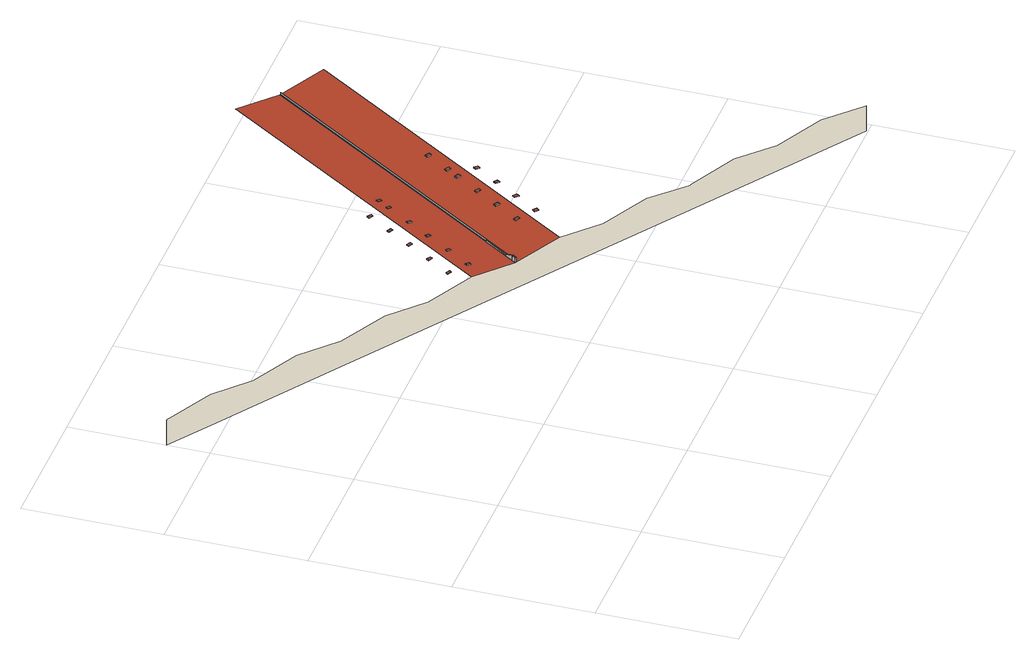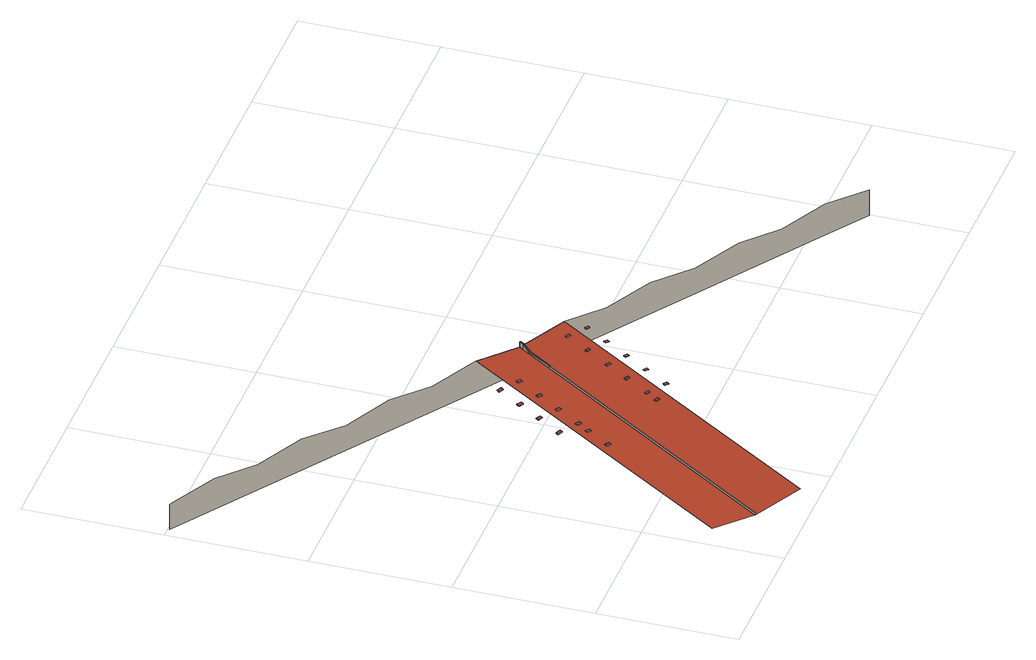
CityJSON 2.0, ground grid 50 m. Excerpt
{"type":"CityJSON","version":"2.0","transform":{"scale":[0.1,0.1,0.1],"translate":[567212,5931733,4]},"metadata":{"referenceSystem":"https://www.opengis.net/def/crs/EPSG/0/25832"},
"CityObjects":{
"building1":{"type":"Building","attributes":{"Grundfläche 2D":"37294.614935","Grundhöhe NN":"4.734"},"children":["building1-1","building1-2","building1-3","building1-4","building1-5","building1-6","building1-7","building1-8","building1-9","building1-10","building1-11","building1-12","building1-13","building1-14","building1-15","building1-16","building1-17","building1-18","building1-19","building1-20","building1-21","building1-22","building1-23","building1-24"],"geometry":[{"type":"MultiSurface","lod":"3","boundaries":[[[0,1,2,3,4,5,6,7,8,9,10,11,12,13,14,15,16,17,18,19,20,21,22,23,24,25,26]],[[14,27,28,29,30,16,15]],[[31,32,33,34]],[[32,31,27,14,13,35]]],"semantics":{"surfaces":[{"type":"WallSurface"},{"type":"RoofSurface"}],"values":[0,1,0,1]}}]},
"building1-1":{"type":"BuildingInstallation","parents":["building1"],"geometry":[{"type":"MultiSurface","lod":"3","boundaries":[[[36,37,38,39]],[[39,38,40,41]],[[36,39,41,42]],[[37,36,42,43]],[[38,37,43,40]]],"semantics":{"surfaces":[{"type":"RoofSurface"},{"type":"WallSurface"}],"values":[0,1,1,1,1]}}]},
"building1-2":{"type":"BuildingInstallation","parents":["building1"],"geometry":[{"type":"MultiSurface","lod":"3","boundaries":[[[44,45,46,47]],[[47,46,48,49]],[[44,47,49,50]],[[45,44,50,51]],[[46,45,51,48]]],"semantics":{"surfaces":[{"type":"RoofSurface"},{"type":"WallSurface"}],"values":[0,1,1,1,1]}}]},
"building1-3":{"type":"BuildingInstallation","parents":["building1"],"geometry":[{"type":"MultiSurface","lod":"3","boundaries":[[[52,53,54,55]],[[55,54,56,57]],[[52,55,57,58]],[[53,52,58,59]],[[54,53,59,56]]],"semantics":{"surfaces":[{"type":"RoofSurface"},{"type":"WallSurface"}],"values":[0,1,1,1,1]}}]},
"building1-4":{"type":"BuildingInstallation","parents":["building1"],"geometry":[{"type":"MultiSurface","lod":"3","boundaries":[[[60,61,62,63]],[[64,15,61,60]],[[15,14,62,61]],[[14,65,63,62]]],"semantics":{"surfaces":[{"type":"RoofSurface"},{"type":"WallSurface"}],"values":[0,1,1,1]}}]},
"building1-5":{"type":"BuildingInstallation","parents":["building1"],"geometry":[{"type":"MultiSurface","lod":"3","boundaries":[[[66,67,68,60,63]],[[69,64,60,68]],[[65,70,66,63]]],"semantics":{"surfaces":[{"type":"RoofSurface"},{"type":"WallSurface"}],"values":[0,1,1]}}]},
"building1-6":{"type":"BuildingInstallation","parents":["building1"],"geometry":[{"type":"MultiSurface","lod":"3","boundaries":[[[71,72,73,74]],[[74,73,75,76]],[[71,74,76,77]],[[72,71,77,78]],[[73,72,78,75]]],"semantics":{"surfaces":[{"type":"RoofSurface"},{"type":"WallSurface"}],"values":[0,1,1,1,1]}}]},
"building1-7":{"type":"BuildingInstallation","parents":["building1"],"geometry":[{"type":"MultiSurface","lod":"3","boundaries":[[[79,80,81,82]],[[82,81,83,84]],[[79,82,84,85]],[[80,79,85,86]],[[81,80,86,83]]],"semantics":{"surfaces":[{"type":"RoofSurface"},{"type":"WallSurface"}],"values":[0,1,1,1,1]}}]},
"building1-8":{"type":"BuildingInstallation","parents":["building1"],"geometry":[{"type":"MultiSurface","lod":"3","boundaries":[[[68,67,66,34,87]],[[69,68,87,28]],[[31,34,66,70]]],"semantics":{"surfaces":[{"type":"RoofSurface"},{"type":"WallSurface"}],"values":[0,1,1]}}]},
"building1-9":{"type":"BuildingInstallation","parents":["building1"],"geometry":[{"type":"MultiSurface","lod":"3","boundaries":[[[88,89,90,91]],[[92,89,88,93]],[[92,94,90,89]],[[91,90,94,95]],[[95,93,88,91]]],"semantics":{"surfaces":[{"type":"RoofSurface"},{"type":"WallSurface"}],"values":[0,1,1,1,1]}}]},
"building1-10":{"type":"BuildingInstallation","parents":["building1"],"geometry":[{"type":"MultiSurface","lod":"3","boundaries":[[[96,97,98,99]],[[99,98,100,101]],[[96,99,101,102]],[[97,96,102,103]],[[98,97,103,100]]],"semantics":{"surfaces":[{"type":"RoofSurface"},{"type":"WallSurface"}],"values":[0,1,1,1,1]}}]},
"building1-11":{"type":"BuildingInstallation","parents":["building1"],"geometry":[{"type":"MultiSurface","lod":"3","boundaries":[[[104,105,106,107]],[[107,106,108,109]],[[104,107,109,110]],[[105,104,110,111]],[[106,105,111,108]]],"semantics":{"surfaces":[{"type":"RoofSurface"},{"type":"WallSurface"}],"values":[0,1,1,1,1]}}]},
"building1-12":{"type":"BuildingInstallation","parents":["building1"],"geometry":[{"type":"MultiSurface","lod":"3","boundaries":[[[112,113,114,115]],[[115,114,116,117]],[[112,115,117,118]],[[113,112,118,119]],[[114,113,119,116]]],"semantics":{"surfaces":[{"type":"RoofSurface"},{"type":"WallSurface"}],"values":[0,1,1,1,1]}}]},
"building1-13":{"type":"BuildingInstallation","parents":["building1"],"geometry":[{"type":"MultiSurface","lod":"3","boundaries":[[[120,121,122,123]],[[123,122,124,125]],[[120,123,125,126]],[[121,120,126,127]],[[122,121,127,124]]],"semantics":{"surfaces":[{"type":"RoofSurface"},{"type":"WallSurface"}],"values":[0,1,1,1,1]}}]},
"building1-14":{"type":"BuildingInstallation","parents":["building1"],"geometry":[{"type":"MultiSurface","lod":"3","boundaries":[[[128,129,130,131]],[[131,130,132,133]],[[128,131,133,134]],[[129,128,134,135]],[[130,129,135,132]]],"semantics":{"surfaces":[{"type":"RoofSurface"},{"type":"WallSurface"}],"values":[0,1,1,1,1]}}]},
"building1-15":{"type":"BuildingInstallation","parents":["building1"],"geometry":[{"type":"MultiSurface","lod":"3","boundaries":[[[136,137,138,139]],[[139,138,140,141]],[[136,139,141,142]],[[137,136,142,143]],[[138,137,143,140]]],"semantics":{"surfaces":[{"type":"RoofSurface"},{"type":"WallSurface"}],"values":[0,1,1,1,1]}}]},
"building1-16":{"type":"BuildingInstallation","parents":["building1"],"geometry":[{"type":"MultiSurface","lod":"3","boundaries":[[[144,145,146,147]],[[147,146,148,149]],[[144,147,149,150]],[[145,144,150,151]],[[146,145,151,148]]],"semantics":{"surfaces":[{"type":"RoofSurface"},{"type":"WallSurface"}],"values":[0,1,1,1,1]}}]},
"building1-17":{"type":"BuildingInstallation","parents":["building1"],"geometry":[{"type":"MultiSurface","lod":"3","boundaries":[[[152,153,154,155]],[[155,154,156,157]],[[152,155,157,158]],[[153,152,158,159]],[[154,153,159,156]]],"semantics":{"surfaces":[{"type":"RoofSurface"},{"type":"WallSurface"}],"values":[0,1,1,1,1]}}]},
"building1-18":{"type":"BuildingInstallation","parents":["building1"],"geometry":[{"type":"MultiSurface","lod":"3","boundaries":[[[160,161,162,163]],[[161,160,164,165]],[[165,166,162,161]],[[167,163,162,166,168]],[[167,164,160,163]]],"semantics":{"surfaces":[{"type":"RoofSurface"},{"type":"WallSurface"}],"values":[0,1,1,1,1]}}]},
"building1-19":{"type":"BuildingInstallation","parents":["building1"],"geometry":[{"type":"MultiSurface","lod":"3","boundaries":[[[169,170,171,172]],[[172,171,173,174]],[[169,172,174,175]],[[170,169,175,176]],[[171,170,176,173]]],"semantics":{"surfaces":[{"type":"RoofSurface"},{"type":"WallSurface"}],"values":[0,1,1,1,1]}}]},
"building1-20":{"type":"BuildingInstallation","parents":["building1"],"geometry":[{"type":"MultiSurface","lod":"3","boundaries":[[[177,178,179,180]],[[180,179,181,182]],[[177,180,182,183]],[[178,177,183,184]],[[179,178,184,181]]],"semantics":{"surfaces":[{"type":"RoofSurface"},{"type":"WallSurface"}],"values":[0,1,1,1,1]}}]},
"building1-21":{"type":"BuildingInstallation","parents":["building1"],"geometry":[{"type":"MultiSurface","lod":"3","boundaries":[[[185,186,187,188]],[[188,187,189,190]],[[185,188,190,191]],[[186,185,191,192]],[[187,186,192,189]]],"semantics":{"surfaces":[{"type":"RoofSurface"},{"type":"WallSurface"}],"values":[0,1,1,1,1]}}]},
"building1-22":{"type":"BuildingInstallation","parents":["building1"],"geometry":[{"type":"MultiSurface","lod":"3","boundaries":[[[193,194,195,196]],[[196,195,197,198]],[[193,196,198,199]],[[194,193,199,200]],[[195,194,200,197]]],"semantics":{"surfaces":[{"type":"RoofSurface"},{"type":"WallSurface"}],"values":[0,1,1,1,1]}}]},
"building1-23":{"type":"BuildingInstallation","parents":["building1"],"geometry":[{"type":"MultiSurface","lod":"3","boundaries":[[[201,202,203,204]],[[204,203,205,206]],[[201,204,206,207]],[[202,201,207,208]],[[203,202,208,205]]],"semantics":{"surfaces":[{"type":"RoofSurface"},{"type":"WallSurface"}],"values":[0,1,1,1,1]}}]},
"building1-24":{"type":"BuildingInstallation","parents":["building1"],"geometry":[{"type":"MultiSurface","lod":"3","boundaries":[[[209,210,211,212]],[[212,211,213,214]],[[209,212,214,215]],[[210,209,215,216]],[[211,210,216,213]]],"semantics":{"surfaces":[{"type":"RoofSurface"},{"type":"WallSurface"}],"values":[0,1,1,1,1]}}]}
},
"vertices":[
[615,1245,7],[1230,833,7],[1844,422,7],[2464,7,7],[2464,7,107],[2457,11,108],[2305,113,132],[2152,215,109],[1999,318,132],[1848,419,107],[1844,422,106],[1692,524,132],[1540,625,109],[1386,729,132],[1234,831,109],[1230,833,110],[1077,935,132],[925,1037,109],[772,1139,132],[619,1242,110],[615,1245,109],[462,1347,132],[310,1449,109],[158,1550,132],[4,1653,109],[4,1653,7],[158,1550,7],[1320,961,109],[1317,963,110],[1927,1877,110],[1773,1980,132],[1321,961,109],[1931,1874,110],[1931,1874,117],[1321,961,117],[2082,1773,132],
[1087,1010,130],[1093,1018,130],[1080,1026,129],[1074,1018,129],[1080,1026,126],[1074,1018,126],[1087,1010,128],[1093,1018,128],
[1158,971,129],[1146,980,131],[1140,972,131],[1152,963,129],[1140,972,128],[1152,963,126],[1158,971,126],[1146,980,128],
[1144,1095,130],[1150,1103,130],[1138,1112,129],[1132,1103,129],[1138,1112,126],[1132,1103,126],[1144,1095,128],[1150,1103,128],
[1239,847,130],[1230,833,130],[1234,831,130],[1243,844,130],[1239,847,110],[1243,844,109],
[1262,872,117],[1261,872,117],[1258,875,117],[1258,875,110],[1262,872,109],
[1217,1060,129],[1205,1068,131],[1199,1060,131],[1212,1052,129],[1199,1060,128],[1212,1052,126],[1217,1060,126],[1205,1068,128],
[1204,1183,130],[1209,1192,130],[1197,1200,129],[1191,1192,129],[1197,1200,126],[1191,1192,126],[1204,1183,128],[1209,1192,128],
[1317,963,117],
[1258,1149,131],[1271,1141,129],[1276,1149,129],[1264,1157,131],[1271,1141,126],[1258,1149,128],[1276,1149,126],[1264,1157,128],
[1261,1269,130],[1267,1278,130],[1254,1286,129],[1248,1278,129],[1254,1286,126],[1248,1278,126],[1261,1269,128],[1267,1278,128],
[1334,1234,129],[1321,1242,131],[1316,1234,131],[1328,1226,129],[1316,1234,128],[1328,1226,126],[1334,1234,126],[1321,1242,128],
[1462,899,131],[1448,908,130],[1442,899,130],[1456,890,131],[1442,899,126],[1456,890,128],[1462,899,128],[1448,908,126],
[1320,1358,130],[1326,1366,130],[1314,1375,129],[1308,1366,129],[1314,1375,126],[1308,1366,126],[1320,1358,128],[1326,1366,128],
[1530,855,129],[1516,864,131],[1509,855,131],[1523,845,129],[1509,855,128],[1523,845,126],[1530,855,126],[1516,864,128],
[1393,1323,129],[1381,1331,131],[1375,1323,131],[1387,1315,129],[1375,1323,128],[1387,1315,126],[1393,1323,126],[1381,1331,128],
[1521,988,131],[1508,997,130],[1501,988,130],[1515,978,131],[1501,988,126],[1515,978,128],[1521,988,128],[1508,997,126],
[1422,1367,129],[1410,1375,131],[1405,1367,131],[1417,1359,129],[1405,1367,128],[1417,1359,126],[1422,1367,126],[1410,1375,128],
[1568,943,131],[1582,933,129],[1589,943,129],[1575,952,131],[1568,943,128],[1582,933,126],[1589,943,126],[1575,952,128],[1583,947,126],
[1579,1073,131],[1565,1082,130],[1559,1073,130],[1572,1064,131],[1559,1073,126],[1572,1064,128],[1579,1073,128],[1565,1082,126],
[1646,1029,129],[1632,1038,131],[1626,1029,131],[1640,1019,129],[1626,1029,128],[1640,1019,126],[1646,1029,126],[1632,1038,128],
[1638,1162,131],[1624,1171,130],[1618,1161,130],[1632,1152,131],[1618,1161,126],[1632,1152,128],[1638,1162,128],[1624,1171,126],
[1668,1206,131],[1654,1215,130],[1648,1206,130],[1661,1197,131],[1648,1206,126],[1661,1197,128],[1668,1206,128],[1654,1215,126],
[1705,1117,129],[1692,1127,131],[1685,1117,131],[1699,1108,129],[1685,1117,128],[1699,1108,125],[1705,1117,125],[1692,1127,128],
[1725,1292,131],[1711,1301,130],[1705,1292,130],[1718,1283,131],[1705,1292,126],[1718,1283,128],[1725,1292,128],[1711,1301,126]
]}
